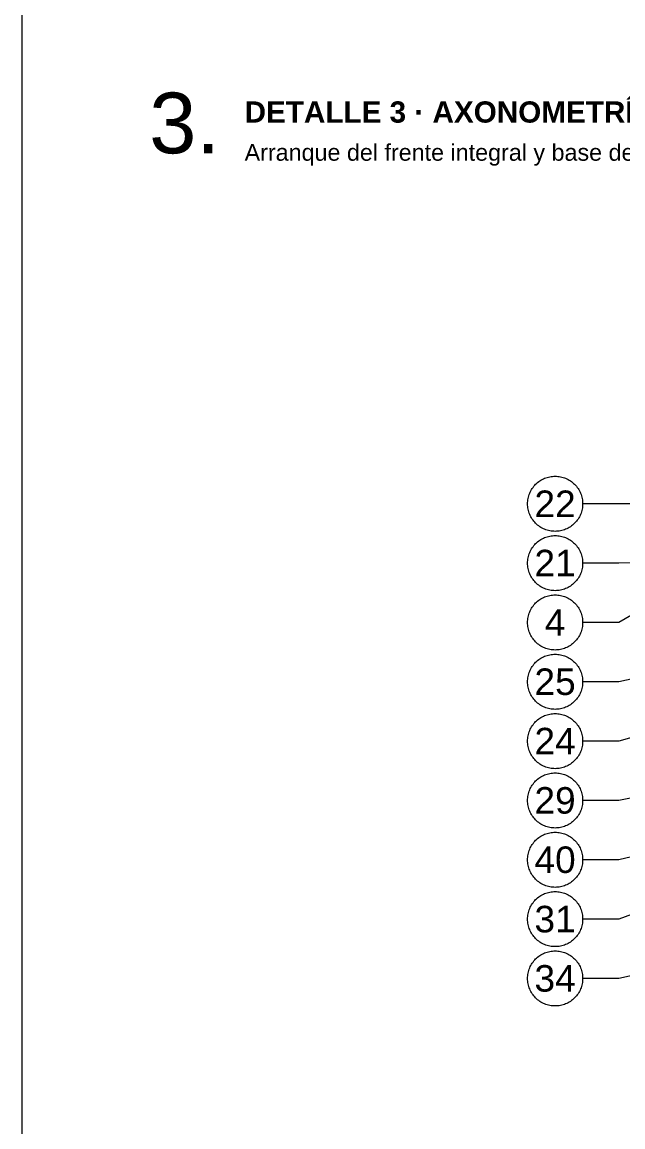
# Model space of a CAD drawing. Header units: millimetres. Extents: x 0 to 5940, y 0 to 8400.
# Drawn here: x 0 to 1134, y 1172 to 3258 of the extents above; entities that cross this region are included whole.
import ezdxf

# ---------------------------------------------------------------- set-up
doc = ezdxf.new("R2010")
doc.units = ezdxf.units.MM
doc.header["$LTSCALE"] = 20
doc.layers.add('0-MARCO-A3', color=8, linetype='Continuous')
doc.layers.add('3-TEXTOS', color=7, linetype='Continuous')
doc.styles.add('ARIAL', font='arial.ttf')
doc.styles.add('ARIAL-NEGRITA', font='arialbd.ttf')

msp = doc.modelspace()

# ---------------------------------------------------------------- linework, layer by layer
at = {"layer": '0-MARCO-A3', "lineweight": 0}
msp.add_lwpolyline([(0, 8400), (5940, 8400), (5940, 0), (0, 0)], close=True, dxfattribs=at)
at = {"layer": '3-TEXTOS', "color": 7, "lineweight": 18}
for points in [[(1058.1, 2348.5), (1058.1, 2346), (1057.9, 2343.4), (1057.6, 2340.9), (1057.1, 2338.4), (1056.6, 2335.9), (1055.9, 2333.4), (1055.1, 2331), (1054.2, 2328.6), (1053.1, 2326.3), (1052, 2324), (1050.7, 2321.8), (1049.4, 2319.6), (1047.9, 2317.5), (1046.3, 2315.5), (1044.7, 2313.6), (1042.9, 2311.7), (1041, 2310), (1039.1, 2308.3), (1037.1, 2306.7), (1035, 2305.3), (1032.8, 2303.9), (1030.6, 2302.7), (1028.4, 2301.5), (1026, 2300.5), (1023.6, 2299.6), (1021.2, 2298.8), (1018.8, 2298.1), (1016.3, 2297.5), (1013.7, 2297.1), (1011.2, 2296.8), (1008.7, 2296.6), (1006.1, 2296.5), (1003.6, 2296.6), (1001, 2296.8), (998.5, 2297.1), (996, 2297.5), (993.5, 2298.1), (991, 2298.8), (988.6, 2299.6), (986.2, 2300.5), (983.9, 2301.5), (981.6, 2302.7), (979.4, 2303.9), (977.2, 2305.3), (975.1, 2306.7), (973.1, 2308.3), (971.2, 2310), (969.3, 2311.7), (967.6, 2313.6), (965.9, 2315.5), (964.4, 2317.5), (962.9, 2319.6), (961.5, 2321.8), (960.3, 2324), (959.1, 2326.3), (958.1, 2328.6), (957.2, 2331), (956.4, 2333.4), (955.7, 2335.9), (955.1, 2338.4), (954.7, 2340.9), (954.4, 2343.4), (954.2, 2346), (954.1, 2348.5), (954.2, 2351.1), (954.4, 2353.6), (954.7, 2356.1), (955.1, 2358.7), (955.7, 2361.2), (956.4, 2363.6), (957.2, 2366), (958.1, 2368.4), (959.1, 2370.7), (960.3, 2373), (961.5, 2375.2), (962.9, 2377.4), (964.4, 2379.5), (965.9, 2381.5), (967.6, 2383.4), (969.3, 2385.3), (971.2, 2387), (973.1, 2388.7), (975.1, 2390.3), (977.2, 2391.7), (979.4, 2393.1), (981.6, 2394.4), (983.9, 2395.5), (986.2, 2396.6), (988.6, 2397.5), (991, 2398.3), (993.5, 2399), (996, 2399.5), (998.5, 2399.9), (1001, 2400.3), (1003.6, 2400.4), (1006.1, 2400.5), (1008.7, 2400.4), (1011.2, 2400.3), (1013.7, 2399.9), (1016.3, 2399.5), (1018.8, 2399), (1021.2, 2398.3), (1023.6, 2397.5), (1026, 2396.6), (1028.4, 2395.5), (1030.6, 2394.4), (1032.8, 2393.1), (1035, 2391.7), (1037.1, 2390.3), (1039.1, 2388.7), (1041, 2387), (1042.9, 2385.3), (1044.7, 2383.4), (1046.3, 2381.5), (1047.9, 2379.5), (1049.4, 2377.4), (1050.7, 2375.2), (1052, 2373), (1053.1, 2370.7), (1054.2, 2368.4), (1055.1, 2366), (1055.9, 2363.6), (1056.6, 2361.2), (1057.1, 2358.7), (1057.6, 2356.1), (1057.9, 2353.6), (1058.1, 2351.1), (1058.1, 2348.5)], [(1058.1, 2236.5), (1058.1, 2234), (1057.9, 2231.4), (1057.6, 2228.9), (1057.1, 2226.4), (1056.6, 2223.9), (1055.9, 2221.4), (1055.1, 2219), (1054.2, 2216.6), (1053.1, 2214.3), (1052, 2212), (1050.7, 2209.8), (1049.4, 2207.6), (1047.9, 2205.5), (1046.3, 2203.5), (1044.7, 2201.6), (1042.9, 2199.7), (1041, 2198), (1039.1, 2196.3), (1037.1, 2194.7), (1035, 2193.3), (1032.8, 2191.9), (1030.6, 2190.7), (1028.4, 2189.5), (1026, 2188.5), (1023.6, 2187.6), (1021.2, 2186.8), (1018.8, 2186.1), (1016.3, 2185.5), (1013.7, 2185.1), (1011.2, 2184.8), (1008.7, 2184.6), (1006.1, 2184.5), (1003.6, 2184.6), (1001, 2184.8), (998.5, 2185.1), (996, 2185.5), (993.5, 2186.1), (991, 2186.8), (988.6, 2187.6), (986.2, 2188.5), (983.9, 2189.5), (981.6, 2190.7), (979.4, 2191.9), (977.2, 2193.3), (975.1, 2194.7), (973.1, 2196.3), (971.2, 2198), (969.3, 2199.7), (967.6, 2201.6), (965.9, 2203.5), (964.4, 2205.5), (962.9, 2207.6), (961.5, 2209.8), (960.3, 2212), (959.1, 2214.3), (958.1, 2216.6), (957.2, 2219), (956.4, 2221.4), (955.7, 2223.9), (955.1, 2226.4), (954.7, 2228.9), (954.4, 2231.4), (954.2, 2234), (954.1, 2236.5), (954.2, 2239.1), (954.4, 2241.6), (954.7, 2244.1), (955.1, 2246.7), (955.7, 2249.2), (956.4, 2251.6), (957.2, 2254), (958.1, 2256.4), (959.1, 2258.7), (960.3, 2261), (961.5, 2263.2), (962.9, 2265.4), (964.4, 2267.5), (965.9, 2269.5), (967.6, 2271.4), (969.3, 2273.3), (971.2, 2275), (973.1, 2276.7), (975.1, 2278.3), (977.2, 2279.7), (979.4, 2281.1), (981.6, 2282.4), (983.9, 2283.5), (986.2, 2284.6), (988.6, 2285.5), (991, 2286.3), (993.5, 2287), (996, 2287.5), (998.5, 2287.9), (1001, 2288.3), (1003.6, 2288.4), (1006.1, 2288.5), (1008.7, 2288.4), (1011.2, 2288.3), (1013.7, 2287.9), (1016.3, 2287.5), (1018.8, 2287), (1021.2, 2286.3), (1023.6, 2285.5), (1026, 2284.6), (1028.4, 2283.5), (1030.6, 2282.4), (1032.8, 2281.1), (1035, 2279.7), (1037.1, 2278.3), (1039.1, 2276.7), (1041, 2275), (1042.9, 2273.3), (1044.7, 2271.4), (1046.3, 2269.5), (1047.9, 2267.5), (1049.4, 2265.4), (1050.7, 2263.2), (1052, 2261), (1053.1, 2258.7), (1054.2, 2256.4), (1055.1, 2254), (1055.9, 2251.6), (1056.6, 2249.2), (1057.1, 2246.7), (1057.6, 2244.1), (1057.9, 2241.6), (1058.1, 2239.1), (1058.1, 2236.5)], [(1058.1, 2124.5), (1058.1, 2122), (1057.9, 2119.4), (1057.6, 2116.9), (1057.1, 2114.4), (1056.6, 2111.9), (1055.9, 2109.4), (1055.1, 2107), (1054.2, 2104.6), (1053.1, 2102.3), (1052, 2100), (1050.7, 2097.8), (1049.4, 2095.6), (1047.9, 2093.5), (1046.3, 2091.5), (1044.7, 2089.6), (1042.9, 2087.7), (1041, 2086), (1039.1, 2084.3), (1037.1, 2082.7), (1035, 2081.3), (1032.8, 2079.9), (1030.6, 2078.7), (1028.4, 2077.5), (1026, 2076.5), (1023.6, 2075.6), (1021.2, 2074.8), (1018.8, 2074.1), (1016.3, 2073.5), (1013.7, 2073.1), (1011.2, 2072.8), (1008.7, 2072.6), (1006.1, 2072.5), (1003.6, 2072.6), (1001, 2072.8), (998.5, 2073.1), (996, 2073.5), (993.5, 2074.1), (991, 2074.8), (988.6, 2075.6), (986.2, 2076.5), (983.9, 2077.5), (981.6, 2078.7), (979.4, 2079.9), (977.2, 2081.3), (975.1, 2082.7), (973.1, 2084.3), (971.2, 2086), (969.3, 2087.7), (967.6, 2089.6), (965.9, 2091.5), (964.4, 2093.5), (962.9, 2095.6), (961.5, 2097.8), (960.3, 2100), (959.1, 2102.3), (958.1, 2104.6), (957.2, 2107), (956.4, 2109.4), (955.7, 2111.9), (955.1, 2114.4), (954.7, 2116.9), (954.4, 2119.4), (954.2, 2122), (954.1, 2124.5), (954.2, 2127.1), (954.4, 2129.6), (954.7, 2132.1), (955.1, 2134.7), (955.7, 2137.2), (956.4, 2139.6), (957.2, 2142), (958.1, 2144.4), (959.1, 2146.7), (960.3, 2149), (961.5, 2151.2), (962.9, 2153.4), (964.4, 2155.5), (965.9, 2157.5), (967.6, 2159.4), (969.3, 2161.3), (971.2, 2163), (973.1, 2164.7), (975.1, 2166.3), (977.2, 2167.7), (979.4, 2169.1), (981.6, 2170.4), (983.9, 2171.5), (986.2, 2172.6), (988.6, 2173.5), (991, 2174.3), (993.5, 2175), (996, 2175.5), (998.5, 2176), (1001, 2176.3), (1003.6, 2176.5), (1006.1, 2176.5), (1008.7, 2176.5), (1011.2, 2176.3), (1013.7, 2176), (1016.3, 2175.5), (1018.8, 2175), (1021.2, 2174.3), (1023.6, 2173.5), (1026, 2172.6), (1028.4, 2171.5), (1030.6, 2170.4), (1032.8, 2169.1), (1035, 2167.7), (1037.1, 2166.3), (1039.1, 2164.7), (1041, 2163), (1042.9, 2161.3), (1044.7, 2159.4), (1046.3, 2157.5), (1047.9, 2155.5), (1049.4, 2153.4), (1050.7, 2151.2), (1052, 2149), (1053.1, 2146.7), (1054.2, 2144.4), (1055.1, 2142), (1055.9, 2139.6), (1056.6, 2137.2), (1057.1, 2134.7), (1057.6, 2132.1), (1057.9, 2129.6), (1058.1, 2127.1), (1058.1, 2124.5)], [(1058.1, 2012.5), (1058.1, 2010), (1057.9, 2007.4), (1057.6, 2004.9), (1057.1, 2002.4), (1056.6, 1999.9), (1055.9, 1997.4), (1055.1, 1995), (1054.2, 1992.6), (1053.1, 1990.3), (1052, 1988), (1050.7, 1985.8), (1049.4, 1983.6), (1047.9, 1981.5), (1046.3, 1979.5), (1044.7, 1977.6), (1042.9, 1975.7), (1041, 1974), (1039.1, 1972.3), (1037.1, 1970.7), (1035, 1969.3), (1032.8, 1967.9), (1030.6, 1966.7), (1028.4, 1965.5), (1026, 1964.5), (1023.6, 1963.6), (1021.2, 1962.8), (1018.8, 1962.1), (1016.3, 1961.5), (1013.7, 1961.1), (1011.2, 1960.8), (1008.7, 1960.6), (1006.1, 1960.5), (1003.6, 1960.6), (1001, 1960.8), (998.5, 1961.1), (996, 1961.5), (993.5, 1962.1), (991, 1962.8), (988.6, 1963.6), (986.2, 1964.5), (983.9, 1965.5), (981.6, 1966.7), (979.4, 1967.9), (977.2, 1969.3), (975.1, 1970.7), (973.1, 1972.3), (971.2, 1974), (969.3, 1975.7), (967.6, 1977.6), (965.9, 1979.5), (964.4, 1981.5), (962.9, 1983.6), (961.5, 1985.8), (960.3, 1988), (959.1, 1990.3), (958.1, 1992.6), (957.2, 1995), (956.4, 1997.4), (955.7, 1999.9), (955.1, 2002.4), (954.7, 2004.9), (954.4, 2007.4), (954.2, 2010), (954.1, 2012.5), (954.2, 2015.1), (954.4, 2017.6), (954.7, 2020.1), (955.1, 2022.7), (955.7, 2025.2), (956.4, 2027.6), (957.2, 2030), (958.1, 2032.4), (959.1, 2034.7), (960.3, 2037), (961.5, 2039.2), (962.9, 2041.4), (964.4, 2043.5), (965.9, 2045.5), (967.6, 2047.4), (969.3, 2049.3), (971.2, 2051), (973.1, 2052.7), (975.1, 2054.3), (977.2, 2055.8), (979.4, 2057.1), (981.6, 2058.4), (983.9, 2059.5), (986.2, 2060.6), (988.6, 2061.5), (991, 2062.3), (993.5, 2063), (996, 2063.5), (998.5, 2064), (1001, 2064.3), (1003.6, 2064.5), (1006.1, 2064.5), (1008.7, 2064.5), (1011.2, 2064.3), (1013.7, 2064), (1016.3, 2063.5), (1018.8, 2063), (1021.2, 2062.3), (1023.6, 2061.5), (1026, 2060.6), (1028.4, 2059.5), (1030.6, 2058.4), (1032.8, 2057.1), (1035, 2055.8), (1037.1, 2054.3), (1039.1, 2052.7), (1041, 2051), (1042.9, 2049.3), (1044.7, 2047.4), (1046.3, 2045.5), (1047.9, 2043.5), (1049.4, 2041.4), (1050.7, 2039.2), (1052, 2037), (1053.1, 2034.7), (1054.2, 2032.4), (1055.1, 2030), (1055.9, 2027.6), (1056.6, 2025.2), (1057.1, 2022.7), (1057.6, 2020.1), (1057.9, 2017.6), (1058.1, 2015.1), (1058.1, 2012.5)], [(1058.1, 1900.5), (1058.1, 1898), (1057.9, 1895.4), (1057.6, 1892.9), (1057.1, 1890.4), (1056.6, 1887.9), (1055.9, 1885.4), (1055.1, 1883), (1054.2, 1880.6), (1053.1, 1878.3), (1052, 1876), (1050.7, 1873.8), (1049.4, 1871.6), (1047.9, 1869.5), (1046.3, 1867.5), (1044.7, 1865.6), (1042.9, 1863.7), (1041, 1862), (1039.1, 1860.3), (1037.1, 1858.8), (1035, 1857.3), (1032.8, 1855.9), (1030.6, 1854.7), (1028.4, 1853.5), (1026, 1852.5), (1023.6, 1851.6), (1021.2, 1850.8), (1018.8, 1850.1), (1016.3, 1849.5), (1013.7, 1849.1), (1011.2, 1848.8), (1008.7, 1848.6), (1006.1, 1848.5), (1003.6, 1848.6), (1001, 1848.8), (998.5, 1849.1), (996, 1849.5), (993.5, 1850.1), (991, 1850.8), (988.6, 1851.6), (986.2, 1852.5), (983.9, 1853.5), (981.6, 1854.7), (979.4, 1855.9), (977.2, 1857.3), (975.1, 1858.8), (973.1, 1860.3), (971.2, 1862), (969.3, 1863.7), (967.6, 1865.6), (965.9, 1867.5), (964.4, 1869.5), (962.9, 1871.6), (961.5, 1873.8), (960.3, 1876), (959.1, 1878.3), (958.1, 1880.6), (957.2, 1883), (956.4, 1885.4), (955.7, 1887.9), (955.1, 1890.4), (954.7, 1892.9), (954.4, 1895.4), (954.2, 1898), (954.1, 1900.5), (954.2, 1903.1), (954.4, 1905.6), (954.7, 1908.1), (955.1, 1910.7), (955.7, 1913.2), (956.4, 1915.6), (957.2, 1918), (958.1, 1920.4), (959.1, 1922.8), (960.3, 1925), (961.5, 1927.2), (962.9, 1929.4), (964.4, 1931.5), (965.9, 1933.5), (967.6, 1935.4), (969.3, 1937.3), (971.2, 1939), (973.1, 1940.7), (975.1, 1942.3), (977.2, 1943.8), (979.4, 1945.1), (981.6, 1946.4), (983.9, 1947.5), (986.2, 1948.6), (988.6, 1949.5), (991, 1950.3), (993.5, 1951), (996, 1951.5), (998.5, 1952), (1001, 1952.3), (1003.6, 1952.5), (1006.1, 1952.5), (1008.7, 1952.5), (1011.2, 1952.3), (1013.7, 1952), (1016.3, 1951.5), (1018.8, 1951), (1021.2, 1950.3), (1023.6, 1949.5), (1026, 1948.6), (1028.4, 1947.5), (1030.6, 1946.4), (1032.8, 1945.1), (1035, 1943.8), (1037.1, 1942.3), (1039.1, 1940.7), (1041, 1939), (1042.9, 1937.3), (1044.7, 1935.4), (1046.3, 1933.5), (1047.9, 1931.5), (1049.4, 1929.4), (1050.7, 1927.2), (1052, 1925), (1053.1, 1922.8), (1054.2, 1920.4), (1055.1, 1918), (1055.9, 1915.6), (1056.6, 1913.2), (1057.1, 1910.7), (1057.6, 1908.1), (1057.9, 1905.6), (1058.1, 1903.1), (1058.1, 1900.5)], [(1058.1, 1788.5), (1058.1, 1786), (1057.9, 1783.4), (1057.6, 1780.9), (1057.1, 1778.4), (1056.6, 1775.9), (1055.9, 1773.4), (1055.1, 1771), (1054.2, 1768.6), (1053.1, 1766.3), (1052, 1764), (1050.7, 1761.8), (1049.4, 1759.6), (1047.9, 1757.5), (1046.3, 1755.5), (1044.7, 1753.6), (1042.9, 1751.7), (1041, 1750), (1039.1, 1748.3), (1037.1, 1746.8), (1035, 1745.3), (1032.8, 1743.9), (1030.6, 1742.7), (1028.4, 1741.5), (1026, 1740.5), (1023.6, 1739.6), (1021.2, 1738.8), (1018.8, 1738.1), (1016.3, 1737.5), (1013.7, 1737.1), (1011.2, 1736.8), (1008.7, 1736.6), (1006.1, 1736.5), (1003.6, 1736.6), (1001, 1736.8), (998.5, 1737.1), (996, 1737.5), (993.5, 1738.1), (991, 1738.8), (988.6, 1739.6), (986.2, 1740.5), (983.9, 1741.5), (981.6, 1742.7), (979.4, 1743.9), (977.2, 1745.3), (975.1, 1746.8), (973.1, 1748.3), (971.2, 1750), (969.3, 1751.7), (967.6, 1753.6), (965.9, 1755.5), (964.4, 1757.5), (962.9, 1759.6), (961.5, 1761.8), (960.3, 1764), (959.1, 1766.3), (958.1, 1768.6), (957.2, 1771), (956.4, 1773.4), (955.7, 1775.9), (955.1, 1778.4), (954.7, 1780.9), (954.4, 1783.4), (954.2, 1786), (954.1, 1788.5), (954.2, 1791.1), (954.4, 1793.6), (954.7, 1796.1), (955.1, 1798.7), (955.7, 1801.2), (956.4, 1803.6), (957.2, 1806), (958.1, 1808.4), (959.1, 1810.8), (960.3, 1813), (961.5, 1815.2), (962.9, 1817.4), (964.4, 1819.5), (965.9, 1821.5), (967.6, 1823.4), (969.3, 1825.3), (971.2, 1827), (973.1, 1828.7), (975.1, 1830.3), (977.2, 1831.8), (979.4, 1833.1), (981.6, 1834.4), (983.9, 1835.5), (986.2, 1836.6), (988.6, 1837.5), (991, 1838.3), (993.5, 1839), (996, 1839.5), (998.5, 1840), (1001, 1840.3), (1003.6, 1840.5), (1006.1, 1840.5), (1008.7, 1840.5), (1011.2, 1840.3), (1013.7, 1840), (1016.3, 1839.5), (1018.8, 1839), (1021.2, 1838.3), (1023.6, 1837.5), (1026, 1836.6), (1028.4, 1835.5), (1030.6, 1834.4), (1032.8, 1833.1), (1035, 1831.8), (1037.1, 1830.3), (1039.1, 1828.7), (1041, 1827), (1042.9, 1825.3), (1044.7, 1823.4), (1046.3, 1821.5), (1047.9, 1819.5), (1049.4, 1817.4), (1050.7, 1815.2), (1052, 1813), (1053.1, 1810.8), (1054.2, 1808.4), (1055.1, 1806), (1055.9, 1803.6), (1056.6, 1801.2), (1057.1, 1798.7), (1057.6, 1796.1), (1057.9, 1793.6), (1058.1, 1791.1), (1058.1, 1788.5)], [(1058.1, 1676.5), (1058.1, 1674), (1057.9, 1671.4), (1057.6, 1668.9), (1057.1, 1666.4), (1056.6, 1663.9), (1055.9, 1661.4), (1055.1, 1659), (1054.2, 1656.6), (1053.1, 1654.3), (1052, 1652), (1050.7, 1649.8), (1049.4, 1647.6), (1047.9, 1645.5), (1046.3, 1643.5), (1044.7, 1641.6), (1042.9, 1639.7), (1041, 1638), (1039.1, 1636.3), (1037.1, 1634.8), (1035, 1633.3), (1032.8, 1631.9), (1030.6, 1630.7), (1028.4, 1629.5), (1026, 1628.5), (1023.6, 1627.6), (1021.2, 1626.8), (1018.8, 1626.1), (1016.3, 1625.5), (1013.7, 1625.1), (1011.2, 1624.8), (1008.7, 1624.6), (1006.1, 1624.5), (1003.6, 1624.6), (1001, 1624.8), (998.5, 1625.1), (996, 1625.5), (993.5, 1626.1), (991, 1626.8), (988.6, 1627.6), (986.2, 1628.5), (983.9, 1629.5), (981.6, 1630.7), (979.4, 1631.9), (977.2, 1633.3), (975.1, 1634.8), (973.1, 1636.3), (971.2, 1638), (969.3, 1639.7), (967.6, 1641.6), (965.9, 1643.5), (964.4, 1645.5), (962.9, 1647.6), (961.5, 1649.8), (960.3, 1652), (959.1, 1654.3), (958.1, 1656.6), (957.2, 1659), (956.4, 1661.4), (955.7, 1663.9), (955.1, 1666.4), (954.7, 1668.9), (954.4, 1671.4), (954.2, 1674), (954.1, 1676.5), (954.2, 1679.1), (954.4, 1681.6), (954.7, 1684.1), (955.1, 1686.7), (955.7, 1689.2), (956.4, 1691.6), (957.2, 1694), (958.1, 1696.4), (959.1, 1698.8), (960.3, 1701), (961.5, 1703.2), (962.9, 1705.4), (964.4, 1707.5), (965.9, 1709.5), (967.6, 1711.4), (969.3, 1713.3), (971.2, 1715), (973.1, 1716.7), (975.1, 1718.3), (977.2, 1719.8), (979.4, 1721.1), (981.6, 1722.4), (983.9, 1723.5), (986.2, 1724.6), (988.6, 1725.5), (991, 1726.3), (993.5, 1727), (996, 1727.5), (998.5, 1728), (1001, 1728.3), (1003.6, 1728.5), (1006.1, 1728.5), (1008.7, 1728.5), (1011.2, 1728.3), (1013.7, 1728), (1016.3, 1727.5), (1018.8, 1727), (1021.2, 1726.3), (1023.6, 1725.5), (1026, 1724.6), (1028.4, 1723.5), (1030.6, 1722.4), (1032.8, 1721.1), (1035, 1719.8), (1037.1, 1718.3), (1039.1, 1716.7), (1041, 1715), (1042.9, 1713.3), (1044.7, 1711.4), (1046.3, 1709.5), (1047.9, 1707.5), (1049.4, 1705.4), (1050.7, 1703.2), (1052, 1701), (1053.1, 1698.8), (1054.2, 1696.4), (1055.1, 1694), (1055.9, 1691.6), (1056.6, 1689.2), (1057.1, 1686.7), (1057.6, 1684.1), (1057.9, 1681.6), (1058.1, 1679.1), (1058.1, 1676.5)], [(1058.1, 1564.5), (1058.1, 1562), (1057.9, 1559.4), (1057.6, 1556.9), (1057.1, 1554.4), (1056.6, 1551.9), (1055.9, 1549.4), (1055.1, 1547), (1054.2, 1544.6), (1053.1, 1542.3), (1052, 1540), (1050.7, 1537.8), (1049.4, 1535.6), (1047.9, 1533.5), (1046.3, 1531.5), (1044.7, 1529.6), (1042.9, 1527.7), (1041, 1526), (1039.1, 1524.3), (1037.1, 1522.8), (1035, 1521.3), (1032.8, 1519.9), (1030.6, 1518.7), (1028.4, 1517.5), (1026, 1516.5), (1023.6, 1515.6), (1021.2, 1514.8), (1018.8, 1514.1), (1016.3, 1513.5), (1013.7, 1513.1), (1011.2, 1512.8), (1008.7, 1512.6), (1006.1, 1512.5), (1003.6, 1512.6), (1001, 1512.8), (998.5, 1513.1), (996, 1513.5), (993.5, 1514.1), (991, 1514.8), (988.6, 1515.6), (986.2, 1516.5), (983.9, 1517.5), (981.6, 1518.7), (979.4, 1519.9), (977.2, 1521.3), (975.1, 1522.8), (973.1, 1524.3), (971.2, 1526), (969.3, 1527.7), (967.6, 1529.6), (965.9, 1531.5), (964.4, 1533.5), (962.9, 1535.6), (961.5, 1537.8), (960.3, 1540), (959.1, 1542.3), (958.1, 1544.6), (957.2, 1547), (956.4, 1549.4), (955.7, 1551.9), (955.1, 1554.4), (954.7, 1556.9), (954.4, 1559.4), (954.2, 1562), (954.1, 1564.5), (954.2, 1567.1), (954.4, 1569.6), (954.7, 1572.1), (955.1, 1574.7), (955.7, 1577.2), (956.4, 1579.6), (957.2, 1582), (958.1, 1584.4), (959.1, 1586.8), (960.3, 1589), (961.5, 1591.2), (962.9, 1593.4), (964.4, 1595.5), (965.9, 1597.5), (967.6, 1599.4), (969.3, 1601.3), (971.2, 1603), (973.1, 1604.7), (975.1, 1606.3), (977.2, 1607.8), (979.4, 1609.1), (981.6, 1610.4), (983.9, 1611.5), (986.2, 1612.6), (988.6, 1613.5), (991, 1614.3), (993.5, 1615), (996, 1615.5), (998.5, 1616), (1001, 1616.3), (1003.6, 1616.5), (1006.1, 1616.5), (1008.7, 1616.5), (1011.2, 1616.3), (1013.7, 1616), (1016.3, 1615.5), (1018.8, 1615), (1021.2, 1614.3), (1023.6, 1613.5), (1026, 1612.6), (1028.4, 1611.5), (1030.6, 1610.4), (1032.8, 1609.1), (1035, 1607.8), (1037.1, 1606.3), (1039.1, 1604.7), (1041, 1603), (1042.9, 1601.3), (1044.7, 1599.4), (1046.3, 1597.5), (1047.9, 1595.5), (1049.4, 1593.4), (1050.7, 1591.2), (1052, 1589), (1053.1, 1586.8), (1054.2, 1584.4), (1055.1, 1582), (1055.9, 1579.6), (1056.6, 1577.2), (1057.1, 1574.7), (1057.6, 1572.1), (1057.9, 1569.6), (1058.1, 1567.1), (1058.1, 1564.5)], [(1058.1, 1452.5), (1058.1, 1450), (1057.9, 1447.4), (1057.6, 1444.9), (1057.1, 1442.4), (1056.6, 1439.9), (1055.9, 1437.4), (1055.1, 1435), (1054.2, 1432.6), (1053.1, 1430.3), (1052, 1428), (1050.7, 1425.8), (1049.4, 1423.6), (1047.9, 1421.5), (1046.3, 1419.5), (1044.7, 1417.6), (1042.9, 1415.7), (1041, 1414), (1039.1, 1412.3), (1037.1, 1410.8), (1035, 1409.3), (1032.8, 1407.9), (1030.6, 1406.7), (1028.4, 1405.5), (1026, 1404.5), (1023.6, 1403.6), (1021.2, 1402.8), (1018.8, 1402.1), (1016.3, 1401.5), (1013.7, 1401.1), (1011.2, 1400.8), (1008.7, 1400.6), (1006.1, 1400.5), (1003.6, 1400.6), (1001, 1400.8), (998.5, 1401.1), (996, 1401.5), (993.5, 1402.1), (991, 1402.8), (988.6, 1403.6), (986.2, 1404.5), (983.9, 1405.5), (981.6, 1406.7), (979.4, 1407.9), (977.2, 1409.3), (975.1, 1410.8), (973.1, 1412.3), (971.2, 1414), (969.3, 1415.7), (967.6, 1417.6), (965.9, 1419.5), (964.4, 1421.5), (962.9, 1423.6), (961.5, 1425.8), (960.3, 1428), (959.1, 1430.3), (958.1, 1432.6), (957.2, 1435), (956.4, 1437.4), (955.7, 1439.9), (955.1, 1442.4), (954.7, 1444.9), (954.4, 1447.4), (954.2, 1450), (954.1, 1452.5), (954.2, 1455.1), (954.4, 1457.6), (954.7, 1460.1), (955.1, 1462.7), (955.7, 1465.2), (956.4, 1467.6), (957.2, 1470), (958.1, 1472.4), (959.1, 1474.8), (960.3, 1477), (961.5, 1479.2), (962.9, 1481.4), (964.4, 1483.5), (965.9, 1485.5), (967.6, 1487.4), (969.3, 1489.3), (971.2, 1491), (973.1, 1492.7), (975.1, 1494.3), (977.2, 1495.8), (979.4, 1497.1), (981.6, 1498.4), (983.9, 1499.5), (986.2, 1500.6), (988.6, 1501.5), (991, 1502.3), (993.5, 1503), (996, 1503.5), (998.5, 1504), (1001, 1504.3), (1003.6, 1504.5), (1006.1, 1504.5), (1008.7, 1504.5), (1011.2, 1504.3), (1013.7, 1504), (1016.3, 1503.5), (1018.8, 1503), (1021.2, 1502.3), (1023.6, 1501.5), (1026, 1500.6), (1028.4, 1499.5), (1030.6, 1498.4), (1032.8, 1497.1), (1035, 1495.8), (1037.1, 1494.3), (1039.1, 1492.7), (1041, 1491), (1042.9, 1489.3), (1044.7, 1487.4), (1046.3, 1485.5), (1047.9, 1483.5), (1049.4, 1481.4), (1050.7, 1479.2), (1052, 1477), (1053.1, 1474.8), (1054.2, 1472.4), (1055.1, 1470), (1055.9, 1467.6), (1056.6, 1465.2), (1057.1, 1462.7), (1057.6, 1460.1), (1057.9, 1457.6), (1058.1, 1455.1), (1058.1, 1452.5)]]:
    msp.add_lwpolyline(points, dxfattribs=at)
at = {"layer": '3-TEXTOS', "color": 7, "lineweight": 15}
for points in [[(1900.2, 2348.5), (1126.1, 2348.5), (1058.1, 2348.5)], [(1921.4, 2254.5), (1126.1, 2236.5), (1058.1, 2236.5)], [(1301.5, 2225.8), (1126.1, 2124.5), (1058.1, 2124.5)], [(1809.8, 2160.9), (1126.1, 2012.5), (1058.1, 2012.5)], [(1913.2, 2122.1), (1126.1, 1900.5), (1058.1, 1900.5)], [(1724.9, 1909.5), (1126.1, 1788.5), (1058.1, 1788.5)], [(1937.1, 1868.4), (1126.1, 1676.5), (1058.1, 1676.5)], [(1631.9, 1750.1), (1126.1, 1564.5), (1058.1, 1564.5)], [(1866.4, 1615.4), (1126.1, 1452.5), (1058.1, 1452.5)]]:
    msp.add_lwpolyline(points, dxfattribs=at)

# ---------------------------------------------------------------- texts
at = {"layer": '3-TEXTOS', "color": 1, "style": 'ARIAL'}
msp.add_text('3.', height=114.54, dxfattribs=at).set_placement((240, 3010.1))
at = {"layer": '3-TEXTOS', "color": 7}
for s, height, style, p in [('DETALLE 3 · AXONOMETRÍA ESC 1:10', 40.086, 'ARIAL-NEGRITA', (420, 3068.1)), ('Arranque del frente integral y base de columna (círculo 3 del corte)', 31.485, 'ARIAL', (420, 2996.1)), ('22', 50.09, 'ARIAL', (967.1, 2323.5)), ('21', 50.09, 'ARIAL', (967.1, 2211.6)), ('4', 50.1, 'ARIAL', (986.6, 2099.5)), ('25', 50.09, 'ARIAL', (967.1, 1987.6)), ('24', 50.09, 'ARIAL', (967.1, 1875.5)), ('29', 50.09, 'ARIAL', (967.1, 1763.6)), ('40', 50.09, 'ARIAL', (967.1, 1651.6)), ('31', 50.09, 'ARIAL', (967.1, 1539.5)), ('34', 50.09, 'ARIAL', (967.1, 1427.6))]:
    msp.add_text(s, height=height, dxfattribs=dict(at, style=style)).set_placement(p)

doc.saveas('drawing.dxf')
